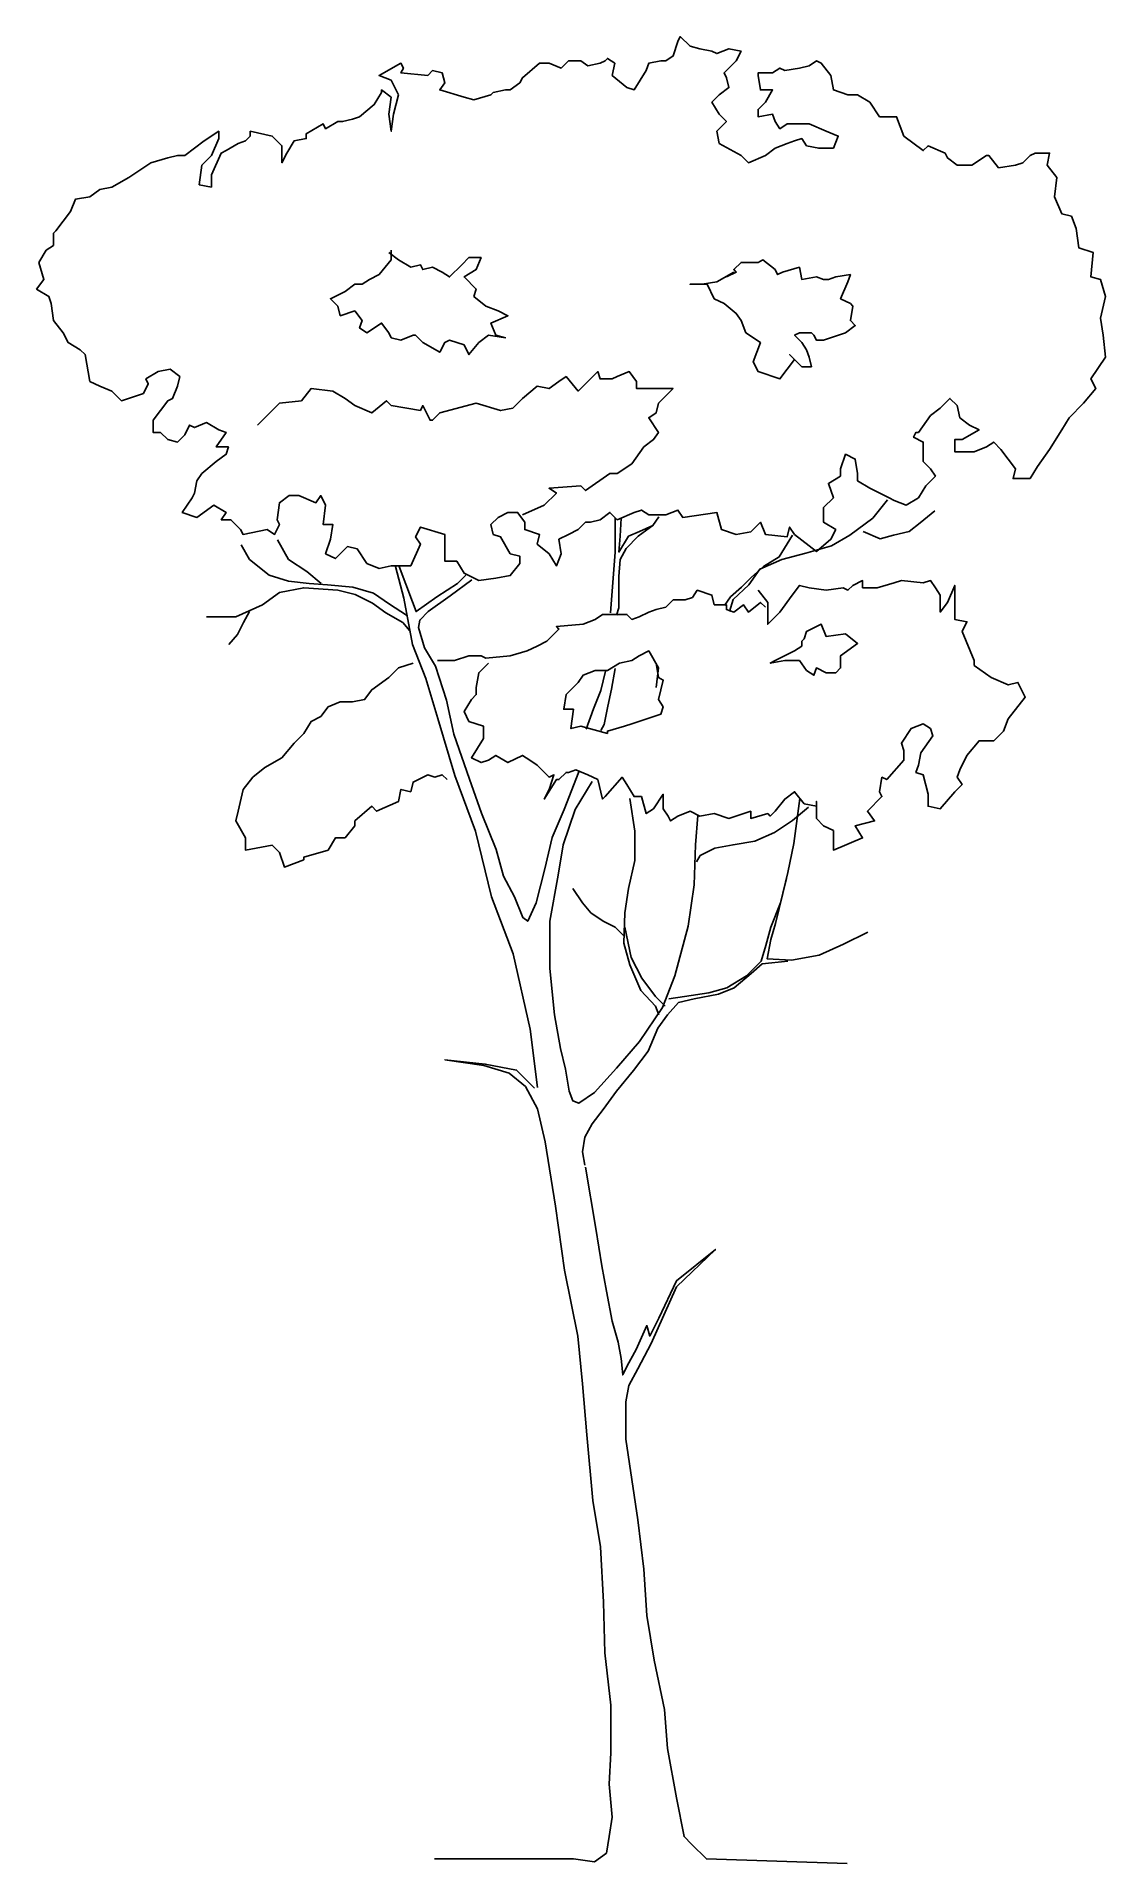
# Model space of a CAD drawing. Extents: x -2.19 to 1.55, y 0 to 6.4.
import ezdxf

# ---------------------------------------------------------------- set-up
doc = ezdxf.new("R2010")
doc.units = 0
doc.header["$LTSCALE"] = 0.4
doc.header["$MEASUREMENT"] = 0
doc.layers.get('0').update_dxf_attribs({"linetype": 'CONTINUOUS'})

msp = doc.modelspace()

# ---------------------------------------------------------------- linework, layer by layer
at = {"color": 3}
for points in [[(-0.9452, 6.2465), (-0.9197, 6.1955), (-0.9367, 6.1274), (-0.9452, 6.0679), (-0.9537, 6.1274), (-0.9452, 6.187), (-0.9792, 6.2125), (-0.9792, 6.204), (-1.0047, 6.1614), (-1.0557, 6.1189), (-1.0812, 6.1104), (-1.1153, 6.1019), (-1.1323, 6.1019), (-1.1748, 6.0764), (-1.1833, 6.0934), (-1.2428, 6.0594), (-1.2428, 6.0424), (-1.2853, 6.0339), (-1.3108, 5.9914), (-1.3279, 5.9573), (-1.3279, 6.0169), (-1.3619, 6.0509), (-1.4384, 6.0679), (-1.4384, 6.0509), (-1.4554, 6.0339), (-1.4809, 6.0254), (-1.5234, 5.9999), (-1.5404, 5.9914), (-1.5745, 5.9148), (-1.5745, 5.8723), (-1.617, 5.8808), (-1.6085, 5.9488), (-1.5745, 5.9829), (-1.549, 6.0424), (-1.549, 6.0679), (-1.6, 6.0339), (-1.668, 5.9829), (-1.6935, 5.9829), (-1.7275, 5.9744), (-1.7871, 5.9573), (-1.8636, 5.9063), (-1.9231, 5.8723), (-1.9656, 5.8638), (-1.9997, 5.8383), (-2.0507, 5.8298), (-2.0677, 5.7873), (-2.1187, 5.7192), (-2.1272, 5.7107), (-2.1272, 5.6682), (-2.1527, 5.6512), (-2.1782, 5.6087), (-2.1612, 5.5491), (-2.1867, 5.5151), (-2.1442, 5.4896), (-2.1357, 5.4641), (-2.1272, 5.4046), (-2.0932, 5.3621), (-2.0762, 5.328), (-2.0337, 5.3025), (-2.0167, 5.2855), (-1.9997, 5.192), (-1.9656, 5.175), (-1.9231, 5.158), (-1.8891, 5.1239), (-1.8126, 5.1495), (-1.7956, 5.1835), (-1.8041, 5.2005), (-1.7616, 5.226), (-1.719, 5.2345), (-1.685, 5.209), (-1.6935, 5.175), (-1.7105, 5.1324), (-1.7275, 5.1239), (-1.753, 5.0899), (-1.7786, 5.0559), (-1.7786, 5.0134), (-1.753, 5.0134), (-1.7275, 4.9879), (-1.6935, 4.9794), (-1.668, 5.0049), (-1.651, 5.0389), (-1.634, 5.0304), (-1.5915, 5.0474), (-1.549, 5.0219), (-1.5234, 5.0134), (-1.5575, 4.9624), (-1.5149, 4.9624), (-1.5234, 4.9369), (-1.5575, 4.9113), (-1.6085, 4.8688), (-1.6255, 4.8433), (-1.634, 4.8008), (-1.6425, 4.7838), (-1.6765, 4.7328), (-1.6255, 4.7157), (-1.566, 4.7583), (-1.5234, 4.7328), (-1.5404, 4.7072), (-1.5064, 4.7072), (-1.4724, 4.6732), (-1.4639, 4.6562), (-1.3789, 4.6732), (-1.3534, 4.6562), (-1.3364, 4.6902), (-1.3449, 4.7072), (-1.3364, 4.7668), (-1.3023, 4.7923), (-1.2683, 4.7923), (-1.2088, 4.7668), (-1.1918, 4.7923), (-1.1748, 4.7583), (-1.1833, 4.6902), (-1.1493, 4.6902), (-1.1578, 4.6392), (-1.1748, 4.5882), (-1.1408, 4.5712), (-1.0982, 4.6137), (-1.0642, 4.6052), (-1.0302, 4.5542), (-0.9877, 4.5372), (-0.9452, 4.5457), (-0.8771, 4.5457), (-0.8431, 4.6222), (-0.8601, 4.6477), (-0.8431, 4.6817), (-0.7581, 4.6562), (-0.7581, 4.6137), (-0.7581, 4.5627), (-0.7156, 4.5627), (-0.6901, 4.5202), (-0.639, 4.4946), (-0.5795, 4.5031), (-0.5285, 4.5116), (-0.4945, 4.5542), (-0.4945, 4.5797), (-0.5285, 4.5882), (-0.5625, 4.6477), (-0.588, 4.6562), (-0.5965, 4.6902), (-0.571, 4.7157), (-0.537, 4.7328), (-0.503, 4.7328), (-0.4775, 4.6987), (-0.4775, 4.6732), (-0.4264, 4.6562), (-0.4349, 4.6222), (-0.3924, 4.5882), (-0.3669, 4.5457), (-0.3499, 4.5882), (-0.3584, 4.6392), (-0.3244, 4.6562), (-0.2904, 4.6732), (-0.2649, 4.6987), (-0.2479, 4.6987), (-0.2138, 4.7072), (-0.1798, 4.7328), (-0.1543, 4.7072), (-0.0948, 4.7328), (-0.0693, 4.7413), (-0.0438, 4.7243), (0.0158, 4.7243), (0.0583, 4.7413), (0.0753, 4.7157), (0.1944, 4.7328), (0.2114, 4.6732), (0.2624, 4.6562), (0.3134, 4.6647), (0.3474, 4.6987), (0.3644, 4.6562), (0.441, 4.6477), (0.4495, 4.6817), (0.4665, 4.6562), (0.543, 4.5967), (0.594, 4.6392), (0.611, 4.6732), (0.5685, 4.6987), (0.5685, 4.7243), (0.5685, 4.7498), (0.6025, 4.7838), (0.5855, 4.8348), (0.6281, 4.8603), (0.6281, 4.8858), (0.6451, 4.9369), (0.6791, 4.9198), (0.6876, 4.8688), (0.6876, 4.8433), (0.7301, 4.8178), (0.7471, 4.8093), (0.7981, 4.7838), (0.8151, 4.7753), (0.8577, 4.7583), (0.9002, 4.7838), (0.9257, 4.8263), (0.9597, 4.8603), (0.9427, 4.8858), (0.9172, 4.9113), (0.9172, 4.9454), (0.9172, 4.9794), (0.8832, 4.9964), (0.8917, 5.0134), (0.9002, 5.0134), (0.9427, 5.0729), (0.9767, 5.0984), (1.0107, 5.1324), (1.0362, 5.1069), (1.0447, 5.0644), (1.0788, 5.0389), (1.1128, 5.0219), (1.0532, 4.9879), (1.0277, 4.9879), (1.0277, 4.9454), (1.0958, 4.9454), (1.1383, 4.9624), (1.1638, 4.9794), (1.1893, 4.9539), (1.2403, 4.8858), (1.2318, 4.8518), (1.2914, 4.8518), (1.3169, 4.8943), (1.3594, 4.9539), (1.4019, 5.0219), (1.4274, 5.0644), (1.4784, 5.1154), (1.521, 5.1665), (1.504, 5.2005), (1.555, 5.277), (1.5465, 5.3536), (1.538, 5.4131), (1.555, 5.4896), (1.538, 5.5491), (1.504, 5.5577), (1.5125, 5.6427), (1.4614, 5.6597), (1.4529, 5.7277), (1.4359, 5.7703), (1.4019, 5.7788), (1.3764, 5.8383), (1.3849, 5.9063), (1.3509, 5.9488), (1.3594, 5.9914), (1.3084, 5.9914), (1.2914, 5.9829), (1.2658, 5.9573), (1.2403, 5.9488), (1.1808, 5.9403), (1.1468, 5.9829), (1.1383, 5.9829), (1.0873, 5.9488), (1.0362, 5.9488), (1.0022, 5.9744), (0.9937, 5.9914), (0.9342, 6.0169), (0.9172, 5.9999), (0.8492, 6.0509), (0.8236, 6.1189), (0.7641, 6.1189), (0.7301, 6.1699), (0.6876, 6.1955), (0.6536, 6.1955), (0.6025, 6.2125), (0.594, 6.2635), (0.56, 6.306), (0.543, 6.3145), (0.5175, 6.2975), (0.4835, 6.289), (0.4325, 6.2805), (0.4155, 6.289), (0.3899, 6.272), (0.3389, 6.272), (0.3389, 6.2635), (0.3474, 6.2125), (0.3899, 6.2125), (0.3644, 6.1699), (0.3389, 6.1444), (0.3389, 6.1189), (0.3899, 6.1274), (0.3984, 6.1019), (0.4155, 6.0764), (0.441, 6.0934), (0.5175, 6.0934), (0.577, 6.0679), (0.6195, 6.0509), (0.6025, 6.0084), (0.5515, 6.0084), (0.509, 6.0169), (0.492, 6.0424), (0.4665, 6.0339), (0.441, 6.0254), (0.3984, 6.0084), (0.3644, 5.9829), (0.3049, 5.9573), (0.2794, 5.9829), (0.2029, 6.0254), (0.1944, 6.0679), (0.2284, 6.1019), (0.2029, 6.1274), (0.1773, 6.1699), (0.2029, 6.1955), (0.2369, 6.221), (0.2284, 6.255), (0.2199, 6.272), (0.2624, 6.3145), (0.2794, 6.3485), (0.2369, 6.357), (0.1944, 6.34), (0.1773, 6.3485), (0.1348, 6.357), (0.1008, 6.3655), (0.0668, 6.3996), (0.0583, 6.3825), (0.0413, 6.3315), (0.0158, 6.3145), (-0.0012, 6.3145), (-0.0438, 6.306), (-0.0523, 6.2805), (-0.0948, 6.2125), (-0.0948, 6.2125), (-0.1203, 6.221), (-0.1713, 6.2635), (-0.1628, 6.306), (-0.1883, 6.323), (-0.1968, 6.3145), (-0.2138, 6.306), (-0.2564, 6.2975), (-0.2819, 6.3145), (-0.3244, 6.3145), (-0.3499, 6.289), (-0.3924, 6.306), (-0.4264, 6.306), (-0.486, 6.255), (-0.4945, 6.238), (-0.5285, 6.2125), (-0.5455, 6.2125), (-0.588, 6.204), (-0.5965, 6.1955), (-0.656, 6.1784), (-0.6901, 6.187), (-0.7751, 6.2125), (-0.7581, 6.238), (-0.7666, 6.272), (-0.8006, 6.2805), (-0.8176, 6.2635), (-0.9112, 6.272), (-0.9027, 6.289), (-0.9112, 6.306), (-0.9877, 6.2635)], [(0.492, 4.265), (0.4665, 4.248), (0.3984, 4.214), (0.3814, 4.2055), (0.4325, 4.214), (0.4835, 4.214), (0.509, 4.18), (0.5345, 4.163), (0.543, 4.1885), (0.577, 4.1715), (0.611, 4.1715), (0.6281, 4.1885), (0.6281, 4.231), (0.6876, 4.2735), (0.6451, 4.3076), (0.577, 4.299), (0.56, 4.3416), (0.509, 4.3161), (0.5005, 4.2905), (0.492, 4.282)]]:
    msp.add_lwpolyline(points, close=True, dxfattribs=at)
for points in [[(-0.9452, 5.6512), (-0.9452, 5.6172), (-0.9877, 5.5662), (-1.0217, 5.5491), (-1.0472, 5.5321), (-1.0727, 5.5321), (-1.1067, 5.5066), (-1.1578, 5.4811), (-1.1323, 5.4556), (-1.1238, 5.4216), (-1.0727, 5.4386), (-1.0472, 5.4046), (-1.0557, 5.3791), (-1.0302, 5.3621), (-0.9792, 5.3961), (-0.9537, 5.3621), (-0.9452, 5.345), (-0.9112, 5.3365), (-0.8686, 5.3536), (-0.8601, 5.3536), (-0.8346, 5.328), (-0.7751, 5.294), (-0.7581, 5.328), (-0.7411, 5.3365), (-0.6901, 5.3195), (-0.673, 5.2855), (-0.639, 5.328), (-0.639, 5.328), (-0.605, 5.3536), (-0.5455, 5.345), (-0.5795, 5.3536), (-0.5965, 5.3961), (-0.537, 5.4216), (-0.571, 5.4386), (-0.6135, 5.4556), (-0.656, 5.4896), (-0.6475, 5.5151), (-0.6901, 5.5577), (-0.6475, 5.5832), (-0.6305, 5.6257), (-0.673, 5.6257), (-0.6986, 5.6002), (-0.7411, 5.5577), (-0.7666, 5.5747), (-0.8006, 5.5917), (-0.8346, 5.5832), (-0.8431, 5.6002), (-0.8771, 5.5917), (-0.9197, 5.6172), (-0.9537, 5.6427)], [(0.2539, 5.5747), (0.1944, 5.5406), (0.1433, 5.5321), (0.1008, 5.5321), (0.1603, 5.5321), (0.1858, 5.4811), (0.2199, 5.4641), (0.2624, 5.4301), (0.2794, 5.4046), (0.2964, 5.3621), (0.3474, 5.328), (0.3219, 5.26), (0.3389, 5.226), (0.4155, 5.2005), (0.4665, 5.2685), (0.4495, 5.2855), (0.492, 5.243), (0.526, 5.243), (0.5175, 5.277), (0.509, 5.3025), (0.492, 5.328), (0.4665, 5.3536), (0.4835, 5.3621), (0.526, 5.3621), (0.5345, 5.3536), (0.543, 5.3365), (0.5685, 5.3365), (0.6451, 5.3621), (0.6791, 5.3876), (0.6621, 5.4046), (0.6706, 5.4556), (0.6621, 5.4641), (0.6281, 5.4811), (0.6536, 5.5406), (0.6621, 5.5662), (0.611, 5.5577), (0.5855, 5.5491), (0.5685, 5.5491), (0.543, 5.5577), (0.492, 5.5491), (0.4835, 5.5917), (0.424, 5.5747), (0.407, 5.5662), (0.3984, 5.5832), (0.3559, 5.6172), (0.3389, 5.6087), (0.3219, 5.6087), (0.2794, 5.6087), (0.2539, 5.5832), (0.2624, 5.5747), (0.2284, 5.5577)], [(-1.4129, 5.0389), (-1.3364, 5.1154), (-1.2598, 5.1239), (-1.2258, 5.1665), (-1.1493, 5.158), (-1.1067, 5.1324), (-1.0727, 5.1069), (-1.0132, 5.0814), (-0.9622, 5.1239), (-0.9452, 5.1069), (-0.8431, 5.0899), (-0.8346, 5.1069), (-0.8091, 5.0559), (-0.8006, 5.0559), (-0.7751, 5.0814), (-0.6475, 5.1154), (-0.6475, 5.1154), (-0.5625, 5.0899), (-0.52, 5.0984), (-0.486, 5.1324), (-0.4349, 5.175), (-0.3924, 5.1665), (-0.3584, 5.192), (-0.3329, 5.209), (-0.2904, 5.158), (-0.2223, 5.226), (-0.2138, 5.2005), (-0.1713, 5.2005), (-0.1543, 5.209), (-0.1118, 5.226), (-0.0863, 5.192), (-0.0863, 5.1665), (0.0413, 5.1665), (-0.0097, 5.1154), (-0.0182, 5.0814), (-0.0438, 5.0644), (-0.0097, 5.0134), (-0.0268, 4.9879), (-0.0608, 4.9624), (-0.1033, 4.9028), (-0.1543, 4.8688), (-0.1798, 4.8688), (-0.2649, 4.8093), (-0.2819, 4.8263), (-0.3924, 4.8178), (-0.3669, 4.8008), (-0.4094, 4.7583), (-0.486, 4.7243)], [(-0.605, 4.2055), (-0.639, 4.1715), (-0.6475, 4.1205), (-0.6475, 4.0949), (-0.6645, 4.0779), (-0.6901, 4.0354), (-0.673, 4.0014), (-0.6475, 3.9929), (-0.622, 3.9844), (-0.622, 3.9419), (-0.6645, 3.8738), (-0.6305, 3.8568), (-0.605, 3.8653), (-0.5795, 3.8823), (-0.537, 3.8568), (-0.486, 3.8823), (-0.4605, 3.8653), (-0.4349, 3.8483), (-0.4349, 3.8483), (-0.3924, 3.8058), (-0.3754, 3.8143), (-0.3924, 3.7633), (-0.4094, 3.7293), (-0.3669, 3.7973), (-0.3584, 3.7973), (-0.3329, 3.8228), (-0.3244, 3.8228), (-0.2989, 3.8313), (-0.2564, 3.8143), (-0.2223, 3.7973), (-0.2053, 3.7293), (-0.1968, 3.7378), (-0.1373, 3.8058), (-0.1203, 3.7803), (-0.0948, 3.7378), (-0.0693, 3.7378), (-0.0523, 3.6782), (-0.0268, 3.6953), (0.0073, 3.7463), (0.0073, 3.7378), (0.0073, 3.6953), (0.0243, 3.6697), (0.0328, 3.6527), (0.0583, 3.6697), (0.1008, 3.6868), (0.1348, 3.6697), (0.1858, 3.6782), (0.2369, 3.6612), (0.3134, 3.6868), (0.3134, 3.6612), (0.3729, 3.6782), (0.3814, 3.6697), (0.3984, 3.6868), (0.4325, 3.7293), (0.4665, 3.7548), (0.4665, 3.7548), (0.5005, 3.7123), (0.543, 3.7038), (0.543, 3.7208), (0.543, 3.6612), (0.5685, 3.6357), (0.6025, 3.6187), (0.6025, 3.5507), (0.7046, 3.5932), (0.6791, 3.6357), (0.7471, 3.6527), (0.7216, 3.6868), (0.7726, 3.7378), (0.7641, 3.7548), (0.7726, 3.8058), (0.7896, 3.7973), (0.8492, 3.8653), (0.8492, 3.8994), (0.8407, 3.9249), (0.8747, 3.9759), (0.9172, 3.9929), (0.9427, 3.9759), (0.9512, 3.9504), (0.9087, 3.8909), (0.9002, 3.8483), (0.8917, 3.8228), (0.9172, 3.8143), (0.9342, 3.7463), (0.9342, 3.7038), (0.9767, 3.6953), (1.0277, 3.7548), (1.0532, 3.7803), (1.0362, 3.8058), (1.0447, 3.8313), (1.0703, 3.8823), (1.1128, 3.9334), (1.1298, 3.9334), (1.1638, 3.9334), (1.1978, 3.9674), (1.2148, 4.0099), (1.2744, 4.0864), (1.2488, 4.1375), (1.2148, 4.129), (1.1553, 4.1545), (1.0958, 4.197), (1.0958, 4.214), (1.0532, 4.3161), (1.0703, 4.3501), (1.0277, 4.3586), (1.0277, 4.4776), (1.0022, 4.4181), (0.9767, 4.3841), (0.9767, 4.4436), (0.9597, 4.4691), (0.9427, 4.4946), (0.9172, 4.4861), (0.8407, 4.4946), (0.8151, 4.4861), (0.7556, 4.4691), (0.7046, 4.4691), (0.7046, 4.4946), (0.6706, 4.4776), (0.6536, 4.4606), (0.6366, 4.4691), (0.577, 4.4606), (0.5175, 4.4691), (0.4835, 4.4776), (0.458, 4.4436), (0.4155, 4.3841), (0.3729, 4.3416), (0.3729, 4.4181), (0.3389, 4.4606)], [(0.3644, 4.4011), (0.3474, 4.4181), (0.3049, 4.3841), (0.2879, 4.4096), (0.2539, 4.3841), (0.2284, 4.3926), (0.2284, 4.4096), (0.1858, 4.4096), (0.1773, 4.4436), (0.1263, 4.4606), (0.1093, 4.4351), (0.0838, 4.4266), (0.0413, 4.4266), (0.0158, 4.4011), (-0.0182, 4.3926), (-0.0438, 4.3841), (-0.0778, 4.3671), (-0.1033, 4.3586), (-0.1203, 4.3756), (-0.1458, 4.3756), (-0.2053, 4.3756), (-0.2308, 4.3586), (-0.2734, 4.3416), (-0.3669, 4.3331), (-0.3584, 4.3246), (-0.3924, 4.2905), (-0.4009, 4.282), (-0.4349, 4.265), (-0.469, 4.248), (-0.5285, 4.231), (-0.6135, 4.2225), (-0.6305, 4.231), (-0.673, 4.231), (-0.7241, 4.214), (-0.7411, 4.214), (-0.7581, 4.214), (-0.7836, 4.214)], [(-0.0182, 4.1205), (-0.0097, 4.1885), (-0.0438, 4.248), (-0.0778, 4.231), (-0.1033, 4.214), (-0.1458, 4.2055), (-0.1883, 4.18), (-0.2308, 4.18), (-0.2734, 4.163), (-0.2904, 4.1375), (-0.3329, 4.0949), (-0.3414, 4.0439), (-0.3074, 4.0439), (-0.3159, 3.9759), (-0.2819, 3.9844), (-0.1883, 3.9589), (-0.1883, 3.9674), (-0.1288, 3.9844), (-0.1033, 3.9929), (-0.0012, 4.0269), (0.0073, 4.0524), (-0.0097, 4.0779), (0.0073, 4.146), (-0.0097, 4.1545), (-0.0182, 4.2055)], [(-0.8686, 4.2055), (-0.9197, 4.1885), (-0.9537, 4.1545), (-1.0132, 4.112), (-1.0387, 4.0779), (-1.0812, 4.0694), (-1.1238, 4.0694), (-1.1663, 4.0524), (-1.1918, 4.0184), (-1.2258, 4.0014), (-1.2513, 3.9589), (-1.2853, 3.9249), (-1.3279, 3.8738), (-1.3874, 3.8398), (-1.4299, 3.8058), (-1.4639, 3.7633), (-1.4809, 3.6868), (-1.4894, 3.6527), (-1.4554, 3.5932), (-1.4554, 3.5507), (-1.3619, 3.5677), (-1.3364, 3.5422), (-1.3193, 3.4912), (-1.2513, 3.5167), (-1.2513, 3.5252), (-1.1663, 3.5507), (-1.1408, 3.5932), (-1.1067, 3.5932), (-1.0727, 3.6357), (-1.0727, 3.6527), (-1.0132, 3.7038), (-0.9962, 3.6868), (-0.9197, 3.7208), (-0.9112, 3.7633), (-0.8771, 3.7548), (-0.8686, 3.7888), (-0.8176, 3.8143), (-0.8176, 3.8143), (-0.7921, 3.8058), (-0.7666, 3.8143), (-0.7496, 3.7973)]]:
    msp.add_lwpolyline(points, dxfattribs=at)
for points in [[(0.7915, 4.7771), (0.7405, 4.7133), (0.6597, 4.6538), (0.5959, 4.6155), (0.5066, 4.59), (0.4216, 4.5687), (0.345, 4.5347), (0.3068, 4.4795), (0.2515, 4.4284), (0.2387, 4.3859)], [(0.7065, 4.6665), (0.766, 4.641), (0.8128, 4.6538), (0.868, 4.6665), (0.9063, 4.6963), (0.9573, 4.7388)], [(-0.1609, 4.7133), (-0.1609, 4.5943), (-0.1694, 4.488), (-0.1779, 4.3817)], [(-0.0291, 4.6878), (-0.0802, 4.6495), (-0.1227, 4.607), (-0.1439, 4.5687), (-0.1482, 4.5092), (-0.1482, 4.4624), (-0.1482, 4.3987), (-0.1567, 4.3732)], [(-0.1397, 4.7133), (-0.1439, 4.6495), (-0.1482, 4.5943), (-0.1142, 4.6495), (-0.0759, 4.6665), (-0.0291, 4.6878), (-0.0079, 4.7176)], [(-1.4705, 4.6198), (-1.4408, 4.5687), (-1.3727, 4.5135), (-1.3047, 4.4922), (-1.2324, 4.4837), (-1.1687, 4.4795), (-1.0794, 4.471), (-1.0071, 4.4497), (-0.9518, 4.4114), (-0.8923, 4.3732)], [(-1.343, 4.6368), (-1.3047, 4.5687), (-1.2409, 4.5262), (-1.1899, 4.4837)], [(0.4598, 4.6538), (0.4131, 4.5773), (0.3578, 4.5432), (0.3153, 4.505), (0.2813, 4.471), (0.243, 4.4369), (0.2217, 4.4072)], [(-0.9305, 4.5432), (-0.9008, 4.4327), (-0.871, 4.2711), (-0.8242, 4.152), (-0.7817, 4.0117), (-0.7222, 3.8119), (-0.6499, 3.6163), (-0.5946, 3.3867), (-0.5181, 3.1868), (-0.4586, 2.9232), (-0.4331, 2.7191)], [(-0.9178, 4.5432), (-0.871, 4.4199), (-0.8583, 4.3859), (-0.786, 4.4369), (-0.7137, 4.4837), (-0.6839, 4.5135)], [(-0.6627, 4.4965), (-0.7392, 4.4412), (-0.8157, 4.3859), (-0.8455, 4.3561), (-0.8498, 4.3306), (-0.8285, 4.2583), (-0.7902, 4.1946), (-0.752, 4.0755), (-0.7265, 3.9565), (-0.6712, 3.7991), (-0.6287, 3.6801), (-0.5776, 3.5525), (-0.5521, 3.459), (-0.5139, 3.3867), (-0.4841, 3.3144), (-0.4671, 3.3016), (-0.4373, 3.3654), (-0.4076, 3.4845), (-0.382, 3.595), (-0.3395, 3.6928), (-0.2885, 3.8246)], [(-1.5915, 4.3671), (-1.4894, 4.3671), (-1.3959, 4.4096), (-1.3364, 4.4521), (-1.2513, 4.4691), (-1.1323, 4.4606), (-1.0709, 4.4454), (-1.0113, 4.4157), (-0.9646, 4.3817), (-0.905, 4.3476), (-0.8795, 4.3179)], [(-1.4408, 4.3859), (-1.462, 4.3476), (-1.4833, 4.3051), (-1.5131, 4.2711)], [(-0.195, 4.1776), (-0.212, 4.1095), (-0.2375, 4.0457), (-0.263, 3.9735)], [(-0.1609, 4.1861), (-0.1737, 4.1138), (-0.1865, 4.0543), (-0.1992, 3.9905), (-0.212, 3.9692)], [(-0.2417, 3.7906), (-0.3013, 3.6928), (-0.3438, 3.5695), (-0.3608, 3.4632), (-0.3905, 3.3016), (-0.3905, 3.1358), (-0.3735, 2.9742), (-0.3523, 2.8552), (-0.3353, 2.7829), (-0.3225, 2.7064), (-0.3098, 2.6723), (-0.2885, 2.6638), (-0.2332, 2.7021), (-0.1567, 2.7871), (-0.0759, 2.8807), (0.0049, 2.9997), (0.0474, 3.1103), (0.0942, 3.2846), (0.1154, 3.4292), (0.1197, 3.5695), (0.1282, 3.6716)], [(-0.1099, 3.7311), (-0.0929, 3.6163), (-0.0929, 3.5142), (-0.1142, 3.4164), (-0.1269, 3.3314), (-0.1312, 3.2251), (-0.1099, 3.1486), (-0.0716, 3.0593), (-0.0206, 3.004), (-0.0079, 2.9742)], [(0.4854, 3.7311), (0.4641, 3.5738), (0.4428, 3.4717), (0.4173, 3.3654), (0.3833, 3.2804), (0.3663, 3.2166), (0.3493, 3.1613), (0.2983, 3.1103), (0.2302, 3.0678), (0.1665, 3.0508), (0.0814, 3.038), (0.0261, 3.0295)], [(0.5151, 3.7013), (0.4598, 3.6546), (0.3961, 3.612), (0.328, 3.5823), (0.2515, 3.5695), (0.1877, 3.5568), (0.1367, 3.5313), (0.1239, 3.51)], [(-0.3098, 3.4164), (-0.2757, 3.3654), (-0.246, 3.3314), (-0.2035, 3.3016), (-0.1609, 3.2804), (-0.1269, 3.2464)], [(0.4386, 3.4505), (0.4003, 3.2931), (0.3833, 3.2379), (0.3706, 3.1698), (0.4556, 3.1656), (0.5534, 3.1826), (0.6384, 3.2209), (0.7235, 3.2634)], [(-0.1269, 3.2804), (-0.1057, 3.1741), (-0.0674, 3.1018), (-0.0206, 3.038), (0.0134, 3.004)], [(0.4428, 3.1613), (0.3535, 3.1528), (0.3153, 3.1188), (0.2558, 3.0678), (0.2005, 3.0465), (0.1154, 3.0295), (0.0602, 3.0168), (0.0219, 2.9742), (-0.0121, 2.9275), (-0.0461, 2.8467), (-0.0972, 2.7786), (-0.1567, 2.7064), (-0.2035, 2.6426), (-0.2417, 2.5915), (-0.2672, 2.5448), (-0.2757, 2.4938), (-0.2672, 2.447)], [(-0.4433, 2.7172), (-0.5061, 2.78), (-0.616, 2.8009), (-0.7573, 2.8166), (-0.6212, 2.7957), (-0.5323, 2.7695), (-0.4747, 2.7225), (-0.4328, 2.644), (-0.4067, 2.5289), (-0.37, 2.3039), (-0.3387, 2.0789), (-0.2916, 1.8487), (-0.2759, 1.6813), (-0.2602, 1.5034), (-0.2392, 1.2732), (-0.2131, 1.111), (-0.2026, 0.9174), (-0.1974, 0.7395), (-0.1764, 0.5564), (-0.1764, 0.389), (-0.1817, 0.2791), (-0.1712, 0.164), (-0.1817, 0.096), (-0.1921, 0.0384), (-0.234, 0.007), (-0.3073, 0.0175), (-0.7939, 0.0175)], [(-0.2654, 2.4399), (-0.2288, 2.2254), (-0.2078, 2.0946), (-0.1921, 2.0057), (-0.1712, 1.901), (-0.1503, 1.8278), (-0.1398, 1.7702), (-0.1346, 1.7127), (-0.1189, 1.7441), (-0.0875, 1.8016), (-0.0509, 1.8853), (-0.0404, 1.8487), (-0.009, 1.9115), (0.0538, 2.0423), (0.1898, 2.1522), (0.0538, 2.0214), (-0.0352, 1.8225), (-0.0823, 1.7336), (-0.1137, 1.676), (-0.1241, 1.6185), (-0.1241, 1.5662), (-0.1241, 1.4877), (-0.0823, 1.2052), (-0.0613, 1.0325), (-0.0509, 0.8703), (-0.0247, 0.7134), (0.0119, 0.5407), (0.0224, 0.4047), (0.0538, 0.232), (0.08, 0.096), (0.1061, 0.0698), (0.1584, 0.0175), (0.6503, 0.0018)]]:
    msp.add_lwpolyline(points)

doc.saveas('drawing.dxf')
